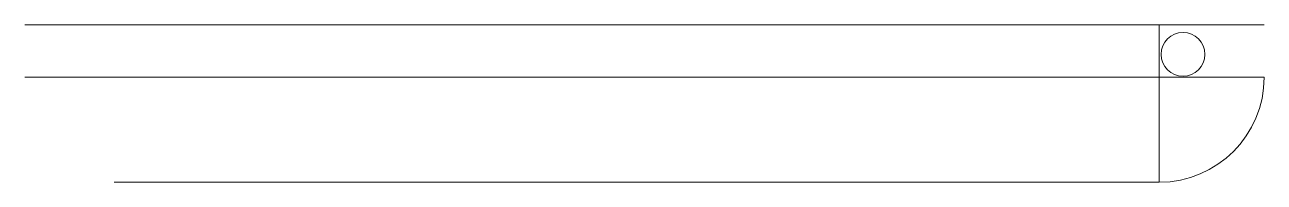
# Model space of a CAD drawing. Header units: inches. Extents: x 2744 to 7136, y -4349 to -2068.
# Drawn here: x 5190.6 to 5214.24, y -2669.91 to -2666.91 of the extents above; entities that cross this region are included whole.
import ezdxf

# ---------------------------------------------------------------- set-up
doc = ezdxf.new("R2010")
doc.units = ezdxf.units.IN
doc.header["$MEASUREMENT"] = 0
doc.layers.add('FURNI', color=140, linetype='Continuous', lineweight=18)

msp = doc.modelspace()

# ---------------------------------------------------------------- linework, layer by layer
at = {"layer": 'FURNI', "color": 18, "true_color": 0x000000}
for p, q in [((5214.236, -2666.908), (5190.601, -2666.908)), ((5212.236, -2666.908), (5212.236, -2669.908)), ((5214.236, -2667.908), (5190.601, -2667.908)), ((5212.236, -2669.908), (5192.302, -2669.908))]:
    msp.add_line(p, q, dxfattribs=at)
msp.add_circle((5212.688, -2667.471), 0.418, dxfattribs=at)
msp.add_arc((5212.236, -2667.908), 2, 270, 0, dxfattribs=at)

doc.saveas('drawing.dxf')
